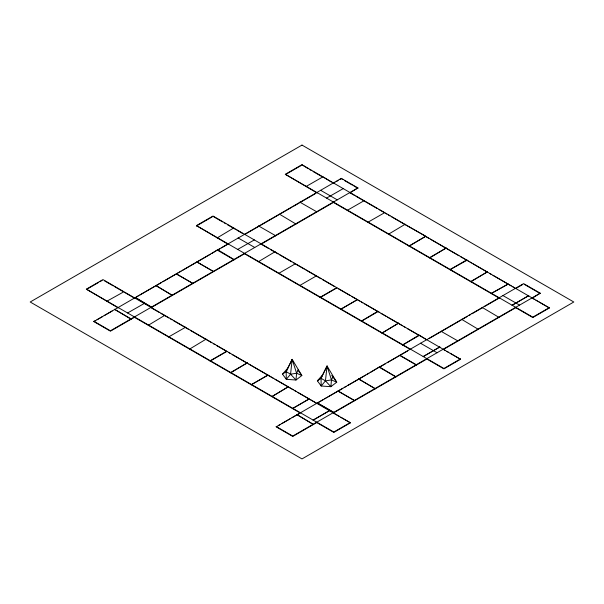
<?xml version="1.0" encoding="UTF-8"?>
<svg xmlns="http://www.w3.org/2000/svg" width="604" height="604" viewBox="0 0 604 604"><rect width="100%" height="100%" fill="white"/><g stroke="black" fill="none" stroke-linecap="round" stroke-linejoin="round"><path stroke-width="0.91" d="M298.044 370.343L298.202 369.776L296.587 373.249L295.99 380.014L286.311 379.327L282.506 374.148L287.768 368.161L292.177 359.365L301.849 375.522L295.99 380.014L290.562 374.186L286.153 371.641L282.506 374.148M331.611 375.605L333.083 376.451L331.468 379.931L330.871 386.688L321.192 386.009L317.379 380.83L322.649 374.835L327.058 366.039L336.73 382.196L330.871 386.688L325.443 380.86L321.034 378.315L317.379 380.83L318.852 379.705M287.768 368.161L286.153 371.641L286.311 379.327L290.562 374.186L292.177 359.365L296.587 373.249L301.849 375.522L298.587 371.082M322.649 374.835L321.034 378.315L321.192 386.009L325.443 380.86L327.058 366.039L331.468 379.931L336.73 382.196L332.917 377.017M286.153 371.641L292.177 359.365M321.034 378.315L327.058 366.039L327.413 367.791M118.142 307.881L86.357 289.165L102.952 279.584L350.426 422.823L333.831 432.404L316.315 422.294M228.221 244.326L196.436 225.609L213.031 216.028L460.505 359.267L443.91 368.855L426.394 358.746M317.115 193.008L285.33 174.292L301.924 164.703L549.398 307.949L532.803 317.53L515.288 307.421M87.15 289.074L98.21 282.68M99.788 281.766L102.167 280.399M196.436 225.972L212.238 216.851M285.33 174.654L301.139 165.526M114.896 286.84L123.646 291.891L107.051 301.117M233.725 227.98L217.13 237.923M135.054 316.949L110.426 331.166L93.831 321.585L341.305 178.346L357.9 187.927L349.942 192.887M93.831 321.585L95.417 320.664M97.01 319.743L102.582 316.526M104.175 315.613L112.133 311.015M136.693 296.836L138.278 295.922M139.871 295.001L154.994 286.266M156.542 285.375L161.313 282.619M162.906 281.698L177.931 273.031M179.524 272.11L181.117 271.188M182.71 270.267L210.517 254.216M212.11 253.295L217.682 249.716L234.276 259.66M218.248 249.754L219.833 248.833M221.426 247.912L227.799 244.235M244.461 234.616L279.41 214.435M280.958 213.544L292.102 207.112M293.695 206.191L299.267 202.974M315.084 193.846L299.962 202.574L300.06 202.159M333.34 183.299L334.933 182.385M336.526 181.464L338.119 180.543M339.712 179.622L341.305 178.708L342.883 179.622M127.595 312.978L144.296 303.45M237.674 249.422L254.375 239.901M326.568 198.097L343.268 188.576M93.831 321.222L110.426 330.803L357.9 187.927M245.194 253.363L151.695 307.338L135.1 297.394M261.064 244.197L334.072 202.046M274.971 251.792L258.369 261.736M185.541 327.262L168.871 336.805L168.939 337.206M367.844 222.287L384.514 212.751L378.942 209.528M405.133 224.295L388.485 234.209M230.675 372.849L247.217 362.876L247.27 363.261L232.147 354.533M446.243 248.387L446.19 247.995L429.648 257.968M230.675 372.487L247.27 362.906M429.648 257.606L446.243 248.025M450.29 269.527L466.892 260.309M387.443 317.092L398.587 323.525L398.542 323.132L381.939 333.076M473.159 263.925L487.488 272.2L487.436 271.808L470.886 281.781M398.587 323.163L381.992 333.106M470.886 281.419L487.488 271.838M491.535 293.703L491.46 293.295L508.062 284.076M491.535 293.34L508.13 284.122M316.579 422.672L292.751 436.428L276.156 426.847L523.63 283.608L540.225 293.189L532.267 298.149M278.542 425.473L280.135 424.552M281.728 423.631L290.479 418.58M292.072 417.658L296.851 414.903M297.598 414.465L299.984 413.091M322.997 399.803L317.425 403.019L334.02 412.608L427.519 358.625M324.582 398.889L326.175 397.968M327.768 397.047L342.846 388.342M344.439 387.428L346.032 386.507M347.617 385.586L365.828 375.076M367.421 374.155L369.014 373.234M370.607 372.313L379.357 366.9L395.96 376.843M380.105 366.832L385.677 363.616M387.27 362.694L399.214 355.801M407.73 350.879L399.772 355.477L416.375 365.058M429.172 338.504L441.116 331.611M441.841 331.188L460.943 320.158M467.262 316.511L461.69 319.727L461.735 319.342M468.855 315.59L470.448 314.676M472.034 313.755L482.385 307.783M484.672 306.462L498.202 298.648M515.665 288.569L522.83 284.431M313.136 420.097L329.731 410.509L313.182 420.12M423.208 356.541L439.81 346.96M512.109 305.216L528.704 295.635M423.261 356.571L439.855 346.99M512.154 305.247L528.757 295.666M276.156 426.484L292.751 436.065L540.225 293.189M443.389 349.459L516.397 307.308M86.357 289.165L333.831 432.041L350.426 422.46M196.436 225.609L443.91 368.493L460.505 358.904M285.33 174.292L532.803 317.168L549.398 307.587M290.562 374.186L296.587 373.249M325.443 380.86L331.468 379.931M344.461 180.528L352.366 185.096M353.952 186.009L357.9 188.289M524.415 284.424L540.225 293.552M308.297 168.743L301.924 164.703M309.89 169.664L311.475 170.585M313.068 171.506L321.826 176.557M331.332 182.046L322.574 176.625M350.335 193.016L354.314 195.311M355.907 196.232L377.349 208.614M385.231 213.167L386.824 214.088M388.417 215.001L390.01 215.922M391.603 216.844L404.34 224.197M405.088 224.628L425.782 236.209L409.18 246.16M426.341 236.896L428.734 238.278M430.32 239.199L445.45 247.927M446.99 248.818L458.927 255.711M460.52 256.632L466.092 259.848M468.379 261.17L466.786 259.886L450.191 269.475L450.29 269.89M469.972 262.091L471.565 263.012M489.821 273.552L491.414 274.473M493.007 275.386L511.241 285.918M512.834 286.832L514.427 287.753M532.683 298.293L534.276 299.214M535.869 300.135L537.462 301.056M539.055 301.97L549.398 307.949M320.603 190.29L337.251 199.849M502.928 295.56L519.576 305.111M332.94 202.136L499.417 298.255M299.962 202.212L316.655 211.74L316.556 212.155M482.286 307.474L498.979 317.364M279.365 214.103L295.96 224.046M461.69 319.365L478.285 329.316M258.716 226.024L275.386 235.568L275.318 235.968M441.041 331.286L457.711 340.83L457.643 341.23M213.824 216.851L222.582 221.91M224.175 222.823L225.768 223.744M227.361 224.665L232.933 227.882M233.68 228.312L235.266 229.233M236.859 230.147L242.431 233.371M261.434 244.341L268.599 248.478M270.192 249.392L278.104 253.959M279.697 254.88L291.634 261.774M293.227 262.695L295.613 264.069L295.545 263.669L278.942 273.25L279.018 273.657M296.337 264.492L304.295 269.082M305.888 270.003L315.439 275.522M316.186 275.952L320.966 278.708M322.559 279.629L334.495 286.522M338.24 288.682L350.184 295.575M351.777 296.496L357.349 299.712L340.701 309.263M358.096 300.143L359.682 301.064M361.275 301.985L362.868 302.898M364.461 303.82L377.198 311.173M379.486 312.494L377.893 311.211L361.298 321.154M381.079 313.416L385.85 316.171M399.335 323.955L402.521 325.79M404.114 326.711L405.707 327.632M407.292 328.553L418.436 334.986M425.533 339.078L419.161 335.039L402.566 344.982M443.789 349.618L445.382 350.539M446.975 351.46L448.568 352.374M450.154 353.295L460.505 359.267M238.097 237.931L254.745 247.481M420.422 343.193L437.07 352.751M244.046 253.461L410.524 349.58M358.663 378.851L375.265 388.795M155.741 285.473L172.344 295.416M135.168 297.357L151.77 307.3M104.545 280.86L113.303 285.918M124.394 292.321L134.745 298.3M151.362 307.889L159.32 312.487M160.913 313.408L168.826 317.976M170.411 318.889L172.004 319.81M173.597 320.732L188.652 329.422M190.245 330.343L211.687 342.717M213.272 343.638L214.865 344.559M216.458 345.473L226.81 351.452L210.207 361.033M228.961 352.698L230.554 353.612M248.81 364.152L273.386 378.346M274.979 379.267L293.242 389.806M294.827 390.72L296.421 391.641M298.014 392.562L309.157 398.995L292.562 408.576M309.882 399.41L316.247 403.087M333.71 413.174L339.282 416.39M340.875 417.311L350.426 422.823M133.967 317.017L299.652 412.675M114.473 309.663L114.526 309.271L131.076 319.244M114.473 309.301L131.076 318.882M296.798 414.563L313.446 424.484L296.851 414.54L296.798 414.925M482.385 307.421L482.286 307.836M441.116 331.249L441.041 331.649M425.548 236.443L408.946 246.024M419.236 335.447L402.634 345.027M416.601 364.922L400.007 355.341M405.088 224.265L405.133 224.658M395.907 376.873L379.312 367.292M377.991 311.634L361.396 321.215M375.363 388.734L358.761 379.153M363.865 200.83L347.217 210.381M357.296 299.682L340.747 309.293M354.714 400.656L338.119 391.075M354.669 400.686L338.066 391.105M336.881 287.897L320.286 297.478M336.654 287.761L320.052 297.349M334.095 412.562L317.493 402.981M322.619 177.017L305.971 186.568M316.239 275.975L299.637 285.564M309.089 398.957L292.487 408.538M274.918 251.762L274.971 252.155M267.919 375.182L251.317 384.771M267.814 375.129L251.219 384.71M258.791 225.979L258.716 226.387M234.05 259.796L217.448 250.215M233.68 227.95L233.725 228.342M226.576 351.317L209.973 360.898M213.635 271.581L197.032 262M213.582 271.611L196.987 262.023M206.16 339.531L206.115 339.138L189.565 349.112M193.038 283.472L176.436 273.891M192.94 283.525L176.338 273.944M185.466 327.217L185.541 327.625M172.389 295.394L155.794 285.45L155.741 285.835M164.892 315.703L164.839 315.311L148.297 325.284M302 145.081L30.2 302L302 458.919L573.8 302L302 145.081M288.463 386.688L271.868 396.632L288.463 386.688"/></g></svg>
